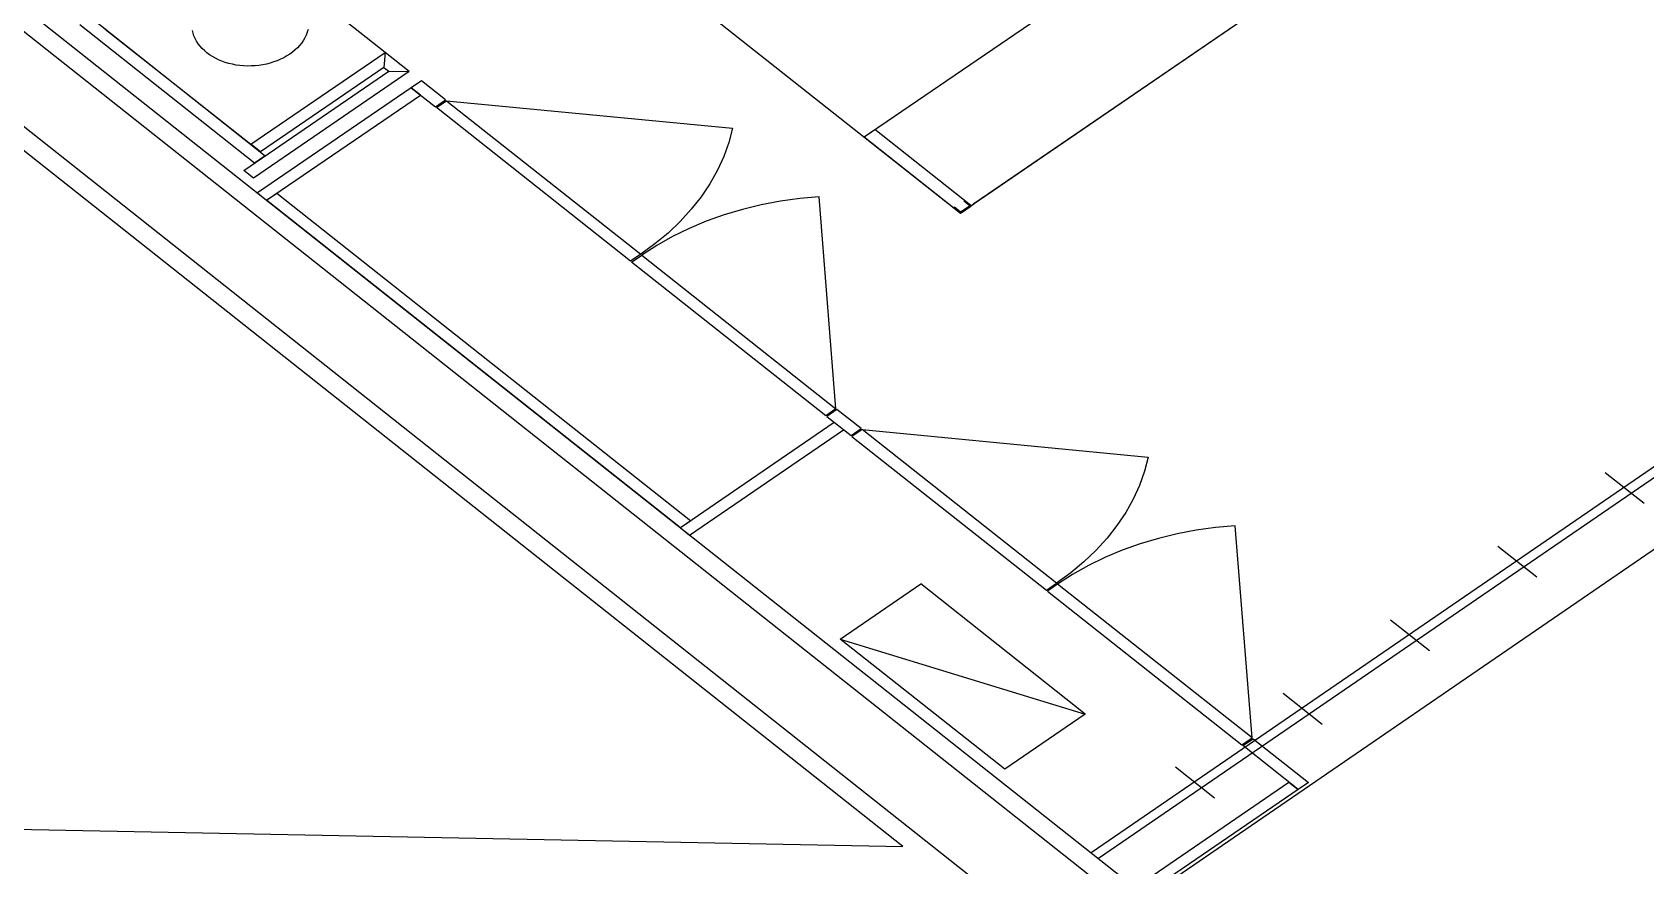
# Model space of a CAD drawing. Extents: x -68 to 264, y 51 to 115.
# Drawn here: x -28.778 to -26.235, y 76.991 to 78.304 of the extents above; entities that cross this region are included whole.
import ezdxf

# ---------------------------------------------------------------- set-up
doc = ezdxf.new("R2010")
doc.units = 0
doc.layers.get('0').update_dxf_attribs({"linetype": 'CONTINUOUS'})

msp = doc.modelspace()

# ---------------------------------------------------------------- linework, layer by layer
for p, q in [((-27.1484, 76.8541), (-34.0258, 82.2984)), ((-33.7963, 82.303), (-27.0213, 76.9412)), ((-24.7687, 75.1208), (-33.8097, 82.2763)), ((-27.4063, 77.0208), (-33.8233, 82.1008)), ((-19.7388, 82.0454), (-27.098, 77.0019)), ((-19.662, 81.9856), (-27.0213, 76.9412)), ((-19.9126, 81.9431), (-27.1095, 77.011)), ((-25.2889, 79.4053), (-27.3153, 78.0188)), ((-27.4671, 78.1389), (-26.8499, 78.561)), ((-28.2221, 78.2721), (-28.4514, 78.4534)), ((-27.8507, 78.4421), (-27.3153, 78.0188)), ((-26.7192, 78.4267), (-27.2941, 78.0333)), ((-28.4278, 78.0977), (-28.7029, 78.3154)), ((-28.6859, 78.327), (-28.4108, 78.1093)), ((-28.663, 78.3089), (-28.4338, 78.1275)), ((-28.5246, 78.3023), (-28.5257, 78.3067)), ((-28.5232, 78.2981), (-28.5246, 78.3023)), ((-28.5214, 78.2939), (-28.5232, 78.2981)), ((-28.5191, 78.2898), (-28.5214, 78.2939)), ((-28.5166, 78.2858), (-28.5191, 78.2898)), ((-28.3535, 78.2871), (-28.3567, 78.2832)), ((-28.3508, 78.2911), (-28.3535, 78.2871)), ((-28.3484, 78.2952), (-28.3508, 78.2911)), ((-28.3463, 78.2994), (-28.3484, 78.2952)), ((-28.3446, 78.3037), (-28.3463, 78.2994)), ((-28.3433, 78.3081), (-28.3446, 78.3037)), ((-28.5136, 78.282), (-28.5166, 78.2858)), ((-28.5104, 78.2783), (-28.5136, 78.282)), ((-28.5068, 78.2749), (-28.5104, 78.2783)), ((-28.5029, 78.2715), (-28.5068, 78.2749)), ((-28.4987, 78.2684), (-28.5029, 78.2715)), ((-28.4942, 78.2655), (-28.4987, 78.2684)), ((-28.4895, 78.2629), (-28.4942, 78.2655)), ((-28.4845, 78.2605), (-28.4895, 78.2629)), ((-28.4338, 78.1275), (-28.2221, 78.2721)), ((-28.3869, 78.2612), (-28.3922, 78.259)), ((-28.3818, 78.2637), (-28.3869, 78.2612)), ((-28.3769, 78.2665), (-28.3818, 78.2637)), ((-28.3723, 78.2694), (-28.3769, 78.2665)), ((-28.368, 78.2726), (-28.3723, 78.2694)), ((-28.3639, 78.276), (-28.368, 78.2726)), ((-28.3601, 78.2795), (-28.3639, 78.276)), ((-28.3567, 78.2832), (-28.3601, 78.2795)), ((-28.2221, 78.2721), (-28.2238, 78.2484)), ((-28.1839, 78.2419), (-28.2221, 78.2721)), ((-28.4793, 78.2583), (-28.4845, 78.2605)), ((-28.4739, 78.2564), (-28.4793, 78.2583)), ((-28.4684, 78.2547), (-28.4739, 78.2564)), ((-28.4627, 78.2533), (-28.4684, 78.2547)), ((-28.4569, 78.2522), (-28.4627, 78.2533)), ((-28.451, 78.2514), (-28.4569, 78.2522)), ((-28.445, 78.2509), (-28.451, 78.2514)), ((-28.439, 78.2506), (-28.445, 78.2509)), ((-28.4447, 78.0862), (-28.2161, 78.2424)), ((-28.4329, 78.2507), (-28.439, 78.2506)), ((-28.4269, 78.251), (-28.4329, 78.2507)), ((-28.1839, 78.2419), (-28.4294, 78.0741)), ((-28.4209, 78.2516), (-28.4269, 78.251)), ((-28.4149, 78.2525), (-28.4209, 78.2516)), ((-28.2238, 78.2484), (-28.4185, 78.1154)), ((-28.4091, 78.2537), (-28.4149, 78.2525)), ((-28.4033, 78.2552), (-28.4091, 78.2537)), ((-28.3977, 78.257), (-28.4033, 78.2552)), ((-28.3922, 78.259), (-28.3977, 78.257)), ((-28.2238, 78.2484), (-28.2161, 78.2424)), ((-28.2161, 78.2424), (-28.1839, 78.2419)), ((-28.1809, 78.2164), (-28.4233, 78.0507)), ((-28.1648, 78.2274), (-28.1809, 78.2164)), ((-28.1664, 78.2049), (-28.1809, 78.2164)), ((-28.1809, 78.2164), (-28.1427, 78.1862)), ((-28.1266, 78.1972), (-28.1648, 78.2274)), ((-28.4087, 78.0393), (-28.1664, 78.2049)), ((-28.1427, 78.1862), (-28.1266, 78.1972)), ((-28.1411, 78.185), (-28.1251, 78.196)), ((-27.8352, 77.943), (-28.1411, 78.185)), ((-28.1251, 78.196), (-27.8192, 77.954)), ((-28.1251, 78.196), (-27.6746, 78.1525)), ((-27.6746, 78.1525), (-27.6805, 78.1301)), ((-27.4671, 78.1389), (-27.4502, 78.1504)), ((-27.4671, 78.1389), (-27.316, 78.0194)), ((-27.2991, 78.031), (-27.4502, 78.1504)), ((-28.4185, 78.1154), (-28.4338, 78.1275)), ((-28.4108, 78.1093), (-28.4278, 78.0977)), ((-27.6805, 78.1301), (-27.6884, 78.108)), ((-28.4294, 78.0741), (-28.4447, 78.0862)), ((-27.6984, 78.0864), (-27.7103, 78.0652)), ((-27.6884, 78.108), (-27.6984, 78.0864)), ((-27.7103, 78.0652), (-27.7241, 78.0447)), ((-28.4233, 78.0507), (-28.4087, 78.0393)), ((-28.4087, 78.0393), (-28.3927, 78.0503)), ((-27.7566, 77.5231), (-28.4087, 78.0393)), ((-28.3927, 78.0503), (-27.7405, 77.5342)), ((-27.7241, 78.0447), (-27.7397, 78.0248)), ((-27.5992, 78.0375), (-27.6293, 78.0318)), ((-27.5687, 78.0418), (-27.5992, 78.0375)), ((-27.5379, 78.0445), (-27.5687, 78.0418)), ((-27.5115, 77.7106), (-27.5379, 78.0445)), ((-27.3153, 78.0188), (-27.2941, 78.0333)), ((-27.309, 78.0389), (-27.3101, 78.0382)), ((-27.3101, 78.0382), (-27.3003, 78.0304)), ((-27.7397, 78.0248), (-27.7571, 78.0057)), ((-27.6878, 78.016), (-27.7159, 78.0059)), ((-27.6589, 78.0246), (-27.6878, 78.016)), ((-27.6293, 78.0318), (-27.6589, 78.0246)), ((-27.325, 78.028), (-27.326, 78.0273)), ((-27.3152, 78.0202), (-27.325, 78.028)), ((-27.316, 78.0194), (-27.316, 78.0194)), ((-27.316, 78.0194), (-27.3159, 78.0194)), ((-27.3159, 78.0194), (-27.3159, 78.0193)), ((-27.3159, 78.0193), (-27.3158, 78.0193)), ((-27.3158, 78.0193), (-27.3157, 78.0193)), ((-27.3157, 78.0193), (-27.3157, 78.0192)), ((-27.3157, 78.0192), (-27.3156, 78.0192)), ((-27.3156, 78.0192), (-27.3155, 78.0192)), ((-27.3155, 78.0192), (-27.3155, 78.0192)), ((-27.3155, 78.0192), (-27.3154, 78.0192)), ((-27.3154, 78.0192), (-27.3153, 78.0192)), ((-27.3153, 78.0192), (-27.3153, 78.0192)), ((-27.3153, 78.0192), (-27.3152, 78.0192)), ((-27.3003, 78.0304), (-27.3152, 78.0202)), ((-27.3152, 78.0192), (-27.3151, 78.0192)), ((-27.3151, 78.0192), (-27.315, 78.0192)), ((-27.315, 78.0192), (-27.315, 78.0192)), ((-27.315, 78.0192), (-27.3149, 78.0192)), ((-27.3149, 78.0192), (-27.3148, 78.0192)), ((-27.3148, 78.0192), (-27.3147, 78.0193)), ((-27.3148, 78.0192), (-27.3148, 78.0192)), ((-27.3147, 78.0193), (-27.3146, 78.0193)), ((-27.3146, 78.0193), (-27.3146, 78.0193)), ((-27.3146, 78.0193), (-27.3145, 78.0193)), ((-27.3145, 78.0193), (-27.3145, 78.0194)), ((-27.3145, 78.0194), (-27.3144, 78.0194)), ((-27.3144, 78.0194), (-27.2992, 78.0298)), ((-27.2992, 78.0298), (-27.2991, 78.0299)), ((-27.299, 78.0309), (-27.2991, 78.031)), ((-27.2991, 78.031), (-27.2991, 78.031)), ((-27.2991, 78.0299), (-27.2991, 78.0299)), ((-27.2991, 78.0299), (-27.299, 78.0299)), ((-27.2989, 78.0308), (-27.299, 78.0309)), ((-27.299, 78.0309), (-27.299, 78.0309)), ((-27.299, 78.03), (-27.2989, 78.0301)), ((-27.299, 78.0299), (-27.299, 78.03)), ((-27.299, 78.03), (-27.299, 78.03)), ((-27.2989, 78.0307), (-27.2989, 78.0308)), ((-27.2989, 78.0308), (-27.2989, 78.0308)), ((-27.2988, 78.0306), (-27.2989, 78.0307)), ((-27.2989, 78.0307), (-27.2989, 78.0307)), ((-27.2989, 78.0301), (-27.2989, 78.0302)), ((-27.2989, 78.0302), (-27.2988, 78.0302)), ((-27.2989, 78.0301), (-27.2989, 78.0301)), ((-27.2988, 78.0305), (-27.2988, 78.0306)), ((-27.2988, 78.0306), (-27.2988, 78.0306)), ((-27.2988, 78.0304), (-27.2988, 78.0305)), ((-27.2988, 78.0305), (-27.2988, 78.0305)), ((-27.2988, 78.0303), (-27.2988, 78.0304)), ((-27.2988, 78.0304), (-27.2988, 78.0304)), ((-27.2988, 78.0302), (-27.2988, 78.0303)), ((-27.2988, 78.0303), (-27.2988, 78.0303)), ((-27.7762, 77.9875), (-27.7969, 77.9702)), ((-27.7691, 77.9818), (-27.794, 77.9679)), ((-27.7571, 78.0057), (-27.7762, 77.9875)), ((-27.743, 77.9945), (-27.7691, 77.9818)), ((-27.7159, 78.0059), (-27.743, 77.9945)), ((-27.7969, 77.9702), (-27.8192, 77.954)), ((-27.794, 77.9679), (-27.8176, 77.9528)), ((-27.8192, 77.954), (-27.8352, 77.943)), ((-27.8337, 77.9418), (-27.8176, 77.9528)), ((-27.5276, 77.6996), (-27.8337, 77.9418)), ((-27.8176, 77.9528), (-27.5115, 77.7106)), ((-27.5115, 77.7106), (-27.5276, 77.6996)), ((-27.51, 77.7094), (-27.5261, 77.6984)), ((-27.4717, 77.6792), (-27.51, 77.7094)), ((-27.5142, 77.689), (-27.7566, 77.5231)), ((-27.7421, 77.5116), (-27.4996, 77.6775)), ((-27.5261, 77.6984), (-27.4878, 77.6682)), ((-27.4996, 77.6775), (-27.5142, 77.689)), ((-27.4878, 77.6682), (-27.4717, 77.6792)), ((-27.4702, 77.6779), (-27.4863, 77.6669)), ((-27.1638, 77.4356), (-27.4702, 77.6779)), ((-27.4702, 77.6779), (-27.0193, 77.6344)), ((-27.4863, 77.6669), (-27.1799, 77.4246)), ((-27.0193, 77.6344), (-27.0252, 77.612)), ((-27.0252, 77.612), (-27.0331, 77.5899)), ((-26.238, 77.5611), (-26.2993, 77.6095)), ((-27.0331, 77.5899), (-27.0431, 77.5682)), ((-27.0431, 77.5682), (-27.055, 77.547)), ((-27.7405, 77.5342), (-27.7566, 77.5231)), ((-27.0688, 77.5264), (-27.0844, 77.5065)), ((-27.055, 77.547), (-27.0688, 77.5264)), ((-26.9133, 77.5235), (-26.9438, 77.5193)), ((-26.8825, 77.5262), (-26.9133, 77.5235)), ((-26.8557, 77.1919), (-26.8825, 77.5262)), ((-27.7566, 77.5231), (-27.7421, 77.5116)), ((-27.0844, 77.5065), (-27.1018, 77.4874)), ((-27.0035, 77.5063), (-27.0324, 77.4977)), ((-26.9739, 77.5136), (-27.0035, 77.5063)), ((-26.9438, 77.5193), (-26.9739, 77.5136)), ((-27.1018, 77.4874), (-27.1209, 77.4692)), ((-27.0877, 77.4762), (-27.1138, 77.4635)), ((-27.0605, 77.4876), (-27.0877, 77.4762)), ((-27.0324, 77.4977), (-27.0605, 77.4876)), ((-26.4072, 77.4451), (-26.4685, 77.4936)), ((-27.1416, 77.4519), (-27.1638, 77.4356)), ((-27.1387, 77.4496), (-27.1623, 77.4344)), ((-27.1209, 77.4692), (-27.1416, 77.4519)), ((-27.1138, 77.4635), (-27.1387, 77.4496)), ((-27.5047, 77.3476), (-27.3777, 77.4345)), ((-27.1186, 77.2295), (-27.3777, 77.4345)), ((-27.1799, 77.4246), (-27.1638, 77.4356)), ((-27.1623, 77.4344), (-27.1784, 77.4234)), ((-27.1784, 77.4234), (-26.8718, 77.1809)), ((-26.8557, 77.1919), (-27.1623, 77.4344)), ((-26.5764, 77.3291), (-26.6378, 77.3777)), ((-27.5047, 77.3476), (-27.1186, 77.2295)), ((-27.2456, 77.1425), (-27.5047, 77.3476)), ((-26.7456, 77.2131), (-26.807, 77.2617)), ((-27.1186, 77.2295), (-27.2456, 77.1425)), ((-26.8718, 77.1809), (-26.8557, 77.1919)), ((-26.8703, 77.1797), (-26.8542, 77.1907)), ((-26.7832, 77.1108), (-26.8703, 77.1797)), ((-26.8542, 77.1907), (-26.7671, 77.1218)), ((-33.8364, 77.1464), (-27.4063, 77.0208)), ((-26.9149, 77.0971), (-26.9763, 77.1456)), ((-27.0402, 76.9562), (-26.7978, 77.1223)), ((-26.7978, 77.1223), (-26.7832, 77.1108)), ((-26.7671, 77.1218), (-26.7832, 77.1108)), ((-26.7832, 77.1108), (-27.0256, 76.9447))]:
    msp.add_line(p, q)

doc.saveas('drawing.dxf')
